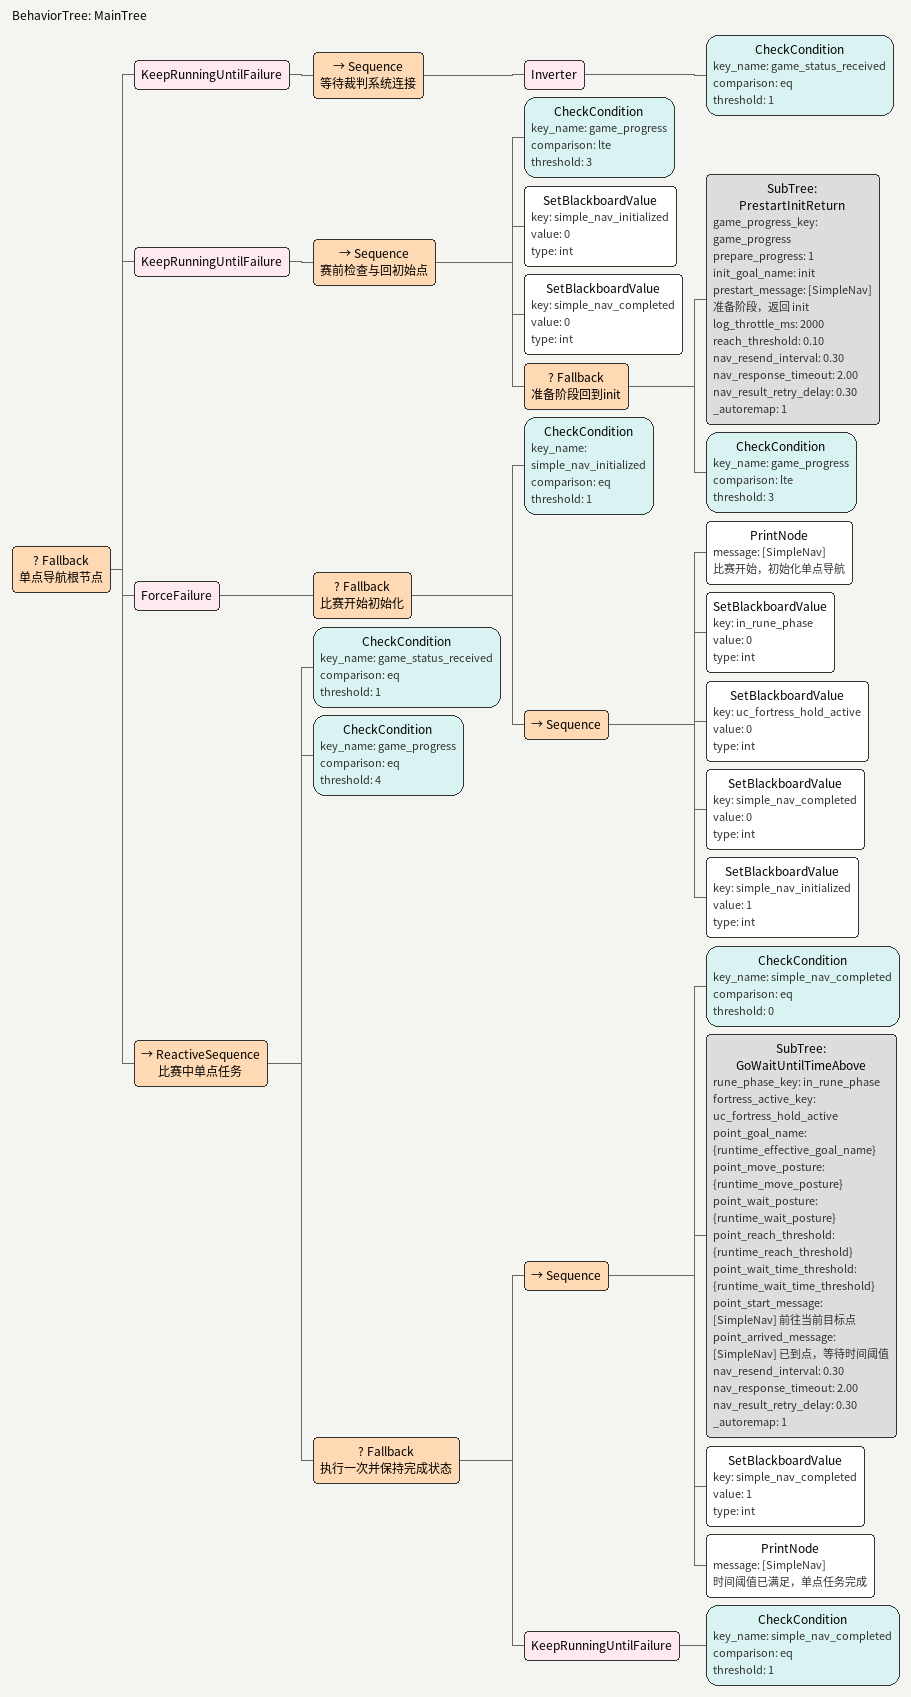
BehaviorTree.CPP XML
<?xml version="1.0" encoding="UTF-8"?>
<root BTCPP_format="4" main_tree_to_execute="MainTree">
  <BehaviorTree ID="MainTree">
    <Fallback name="单点导航根节点">
      <KeepRunningUntilFailure>
        <Sequence name="等待裁判系统连接">
          <Inverter>
            <CheckCondition key_name="game_status_received" comparison="eq" threshold="1"/>
          </Inverter>
        </Sequence>
      </KeepRunningUntilFailure>

      <KeepRunningUntilFailure>
        <Sequence name="赛前检查与回初始点">
          <CheckCondition key_name="game_progress" comparison="lte" threshold="3"/>
          <SetBlackboardValue key="simple_nav_initialized" value="0" type="int"/>
          <SetBlackboardValue key="simple_nav_completed" value="0" type="int"/>
          <Fallback name="准备阶段回到init">
            <SubTree
              ID="PrestartInitReturn"
              game_progress_key="game_progress"
              prepare_progress="1"
              init_goal_name="init"
              prestart_message="[SimpleNav] 准备阶段，返回 init"
              log_throttle_ms="2000"
              reach_threshold="0.10"
              nav_resend_interval="0.30"
              nav_response_timeout="2.00"
              nav_result_retry_delay="0.30"
              _autoremap="1"/>
            <CheckCondition key_name="game_progress" comparison="lte" threshold="3"/>
          </Fallback>
        </Sequence>
      </KeepRunningUntilFailure>

      <ForceFailure>
        <Fallback name="比赛开始初始化">
          <CheckCondition key_name="simple_nav_initialized" comparison="eq" threshold="1"/>
          <Sequence>
            <PrintNode message="[SimpleNav] 比赛开始，初始化单点导航"/>
            <SetBlackboardValue key="in_rune_phase" value="0" type="int"/>
            <SetBlackboardValue key="uc_fortress_hold_active" value="0" type="int"/>
            <SetBlackboardValue key="simple_nav_completed" value="0" type="int"/>
            <SetBlackboardValue key="simple_nav_initialized" value="1" type="int"/>
          </Sequence>
        </Fallback>
      </ForceFailure>

      <ReactiveSequence name="比赛中单点任务">
        <CheckCondition key_name="game_status_received" comparison="eq" threshold="1"/>
        <CheckCondition key_name="game_progress" comparison="eq" threshold="4"/>
        <Fallback name="执行一次并保持完成状态">
          <Sequence>
            <CheckCondition key_name="simple_nav_completed" comparison="eq" threshold="0"/>
            <SubTree
              ID="GoWaitUntilTimeAbove"
              rune_phase_key="in_rune_phase"
              fortress_active_key="uc_fortress_hold_active"
              point_goal_name="{runtime_effective_goal_name}"
              point_move_posture="{runtime_move_posture}"
              point_wait_posture="{runtime_wait_posture}"
              point_reach_threshold="{runtime_reach_threshold}"
              point_wait_time_threshold="{runtime_wait_time_threshold}"
              point_start_message="[SimpleNav] 前往当前目标点"
              point_arrived_message="[SimpleNav] 已到点，等待时间阈值"
              nav_resend_interval="0.30"
              nav_response_timeout="2.00"
              nav_result_retry_delay="0.30"
              _autoremap="1"/>
            <SetBlackboardValue key="simple_nav_completed" value="1" type="int"/>
            <PrintNode message="[SimpleNav] 时间阈值已满足，单点任务完成"/>
          </Sequence>
          <KeepRunningUntilFailure>
            <CheckCondition key_name="simple_nav_completed" comparison="eq" threshold="1"/>
          </KeepRunningUntilFailure>
        </Fallback>
      </ReactiveSequence>
    </Fallback>
  </BehaviorTree>
</root>
